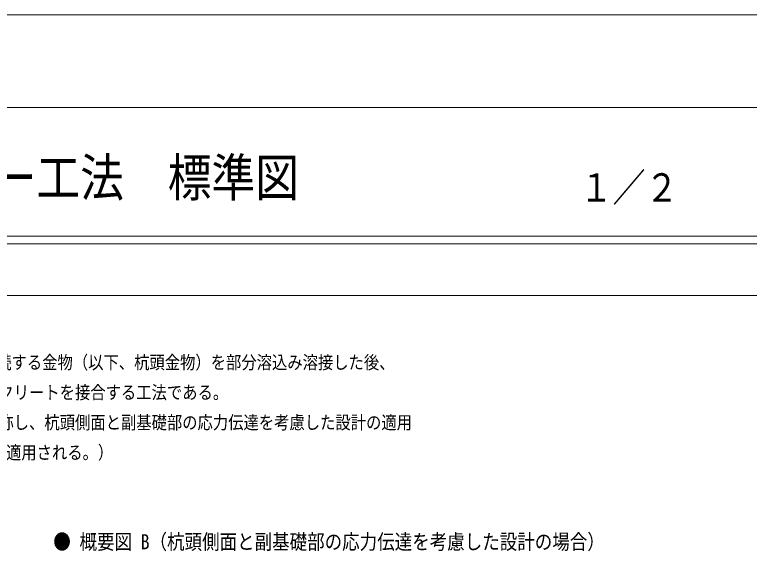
# Model space of a CAD drawing. Units: millimetres, scale not verified. Extents: x -29700 to 29700, y -21000 to 21000.
# Drawn here: x -13536 to 730, y 10582 to 21000 of the extents above; entities that cross this region are included whole.
import ezdxf
from ezdxf.enums import TextEntityAlignment as Align

# ---------------------------------------------------------------- set-up
doc = ezdxf.new("R2010")
doc.units = ezdxf.units.MM
doc.header["$LTSCALE"] = 70
doc.layers.add('0-1_01_TITLE', color=7, linetype='Continuous')
doc.layers.add('0-4_02_TEXT', color=7, linetype='Continuous')
doc.layers.add('0-3_DEFPOINTS', color=7, linetype='Continuous', lineweight=18)
doc.layers.add('0-8_00_WAKU', color=9, linetype='Continuous', lineweight=18)
doc.styles.add('ＭＳ ゴシック', font='')
doc.styles.get('ＭＳ ゴシック').set_extended_font_data('MS Gothic')

msp = doc.modelspace()

# ---------------------------------------------------------------- linework, layer by layer
at = {"layer": '0-3_DEFPOINTS'}
msp.add_line((-29700, 21000), (29700, 21000), dxfattribs=at)
at = {"layer": '0-8_00_WAKU'}
for p, q in [((-27700, 19200), (27700, 19200)), ((-27700, 16700), (27700, 16700)), ((-27900, 16550), (27900, 16550)), ((-27900, 15550), (27900, 15550))]:
    msp.add_line(p, q, dxfattribs=at)

# ---------------------------------------------------------------- texts
at = {"layer": '0-1_01_TITLE', "style": 'ＭＳ ゴシック', "width": 0.85}
for s, height, p in [('クラウンパイルアンカー工法\u3000標準図', 733.1, (-22463.64, 17252.1)), ('１／２', 549.9, (-2562.28, 17206.42))]:
    msp.add_text(s, height=height, dxfattribs=at).set_placement(p, align=Align.BOTTOM_LEFT)
at = {"layer": '0-4_02_TEXT', "style": 'ＭＳ ゴシック', "width": 0.85}
for s, height, p in [('クラウンパイルアンカー工法は、SC 杭の杭頭鋼管外周部に定着部材 (以下、杭頭アンカー)を接続する金物（以下、杭頭金物）を部分溶込み溶接した後、', 256.6, (-26685.15, 14044.85)), ('杭頭金物のカプラー雌ねじ部に杭頭アンカーのねじ節鉄筋部を螺合することで、杭頭と基礎コンクリートを接合する工法である。', 256.6, (-26645.48, 13461.52)), ('基礎コンクリートは杭頭上端面より上部を「主基礎部」、杭のみ込み部周囲を「副基礎部」と呼称し、杭頭側面と副基礎部の応力伝達を考慮した設計の適用', 256.6, (-26645.48, 12878.18)), ('有無により、杭頭接合部の構造規定が異なる。（杭ごとに、概要図Ａまたは概要図Bのいずれかが適用される。）', 256.6, (-26645.48, 12294.85)), ('● 概要図 B（杭頭側面と副基礎部の応力伝達を考慮した設計の場合）', 293.3, (-12786.65, 10532.65))]:
    msp.add_text(s, height=height, dxfattribs=at).set_placement(p, align=Align.BOTTOM_LEFT)

doc.saveas('drawing.dxf')
